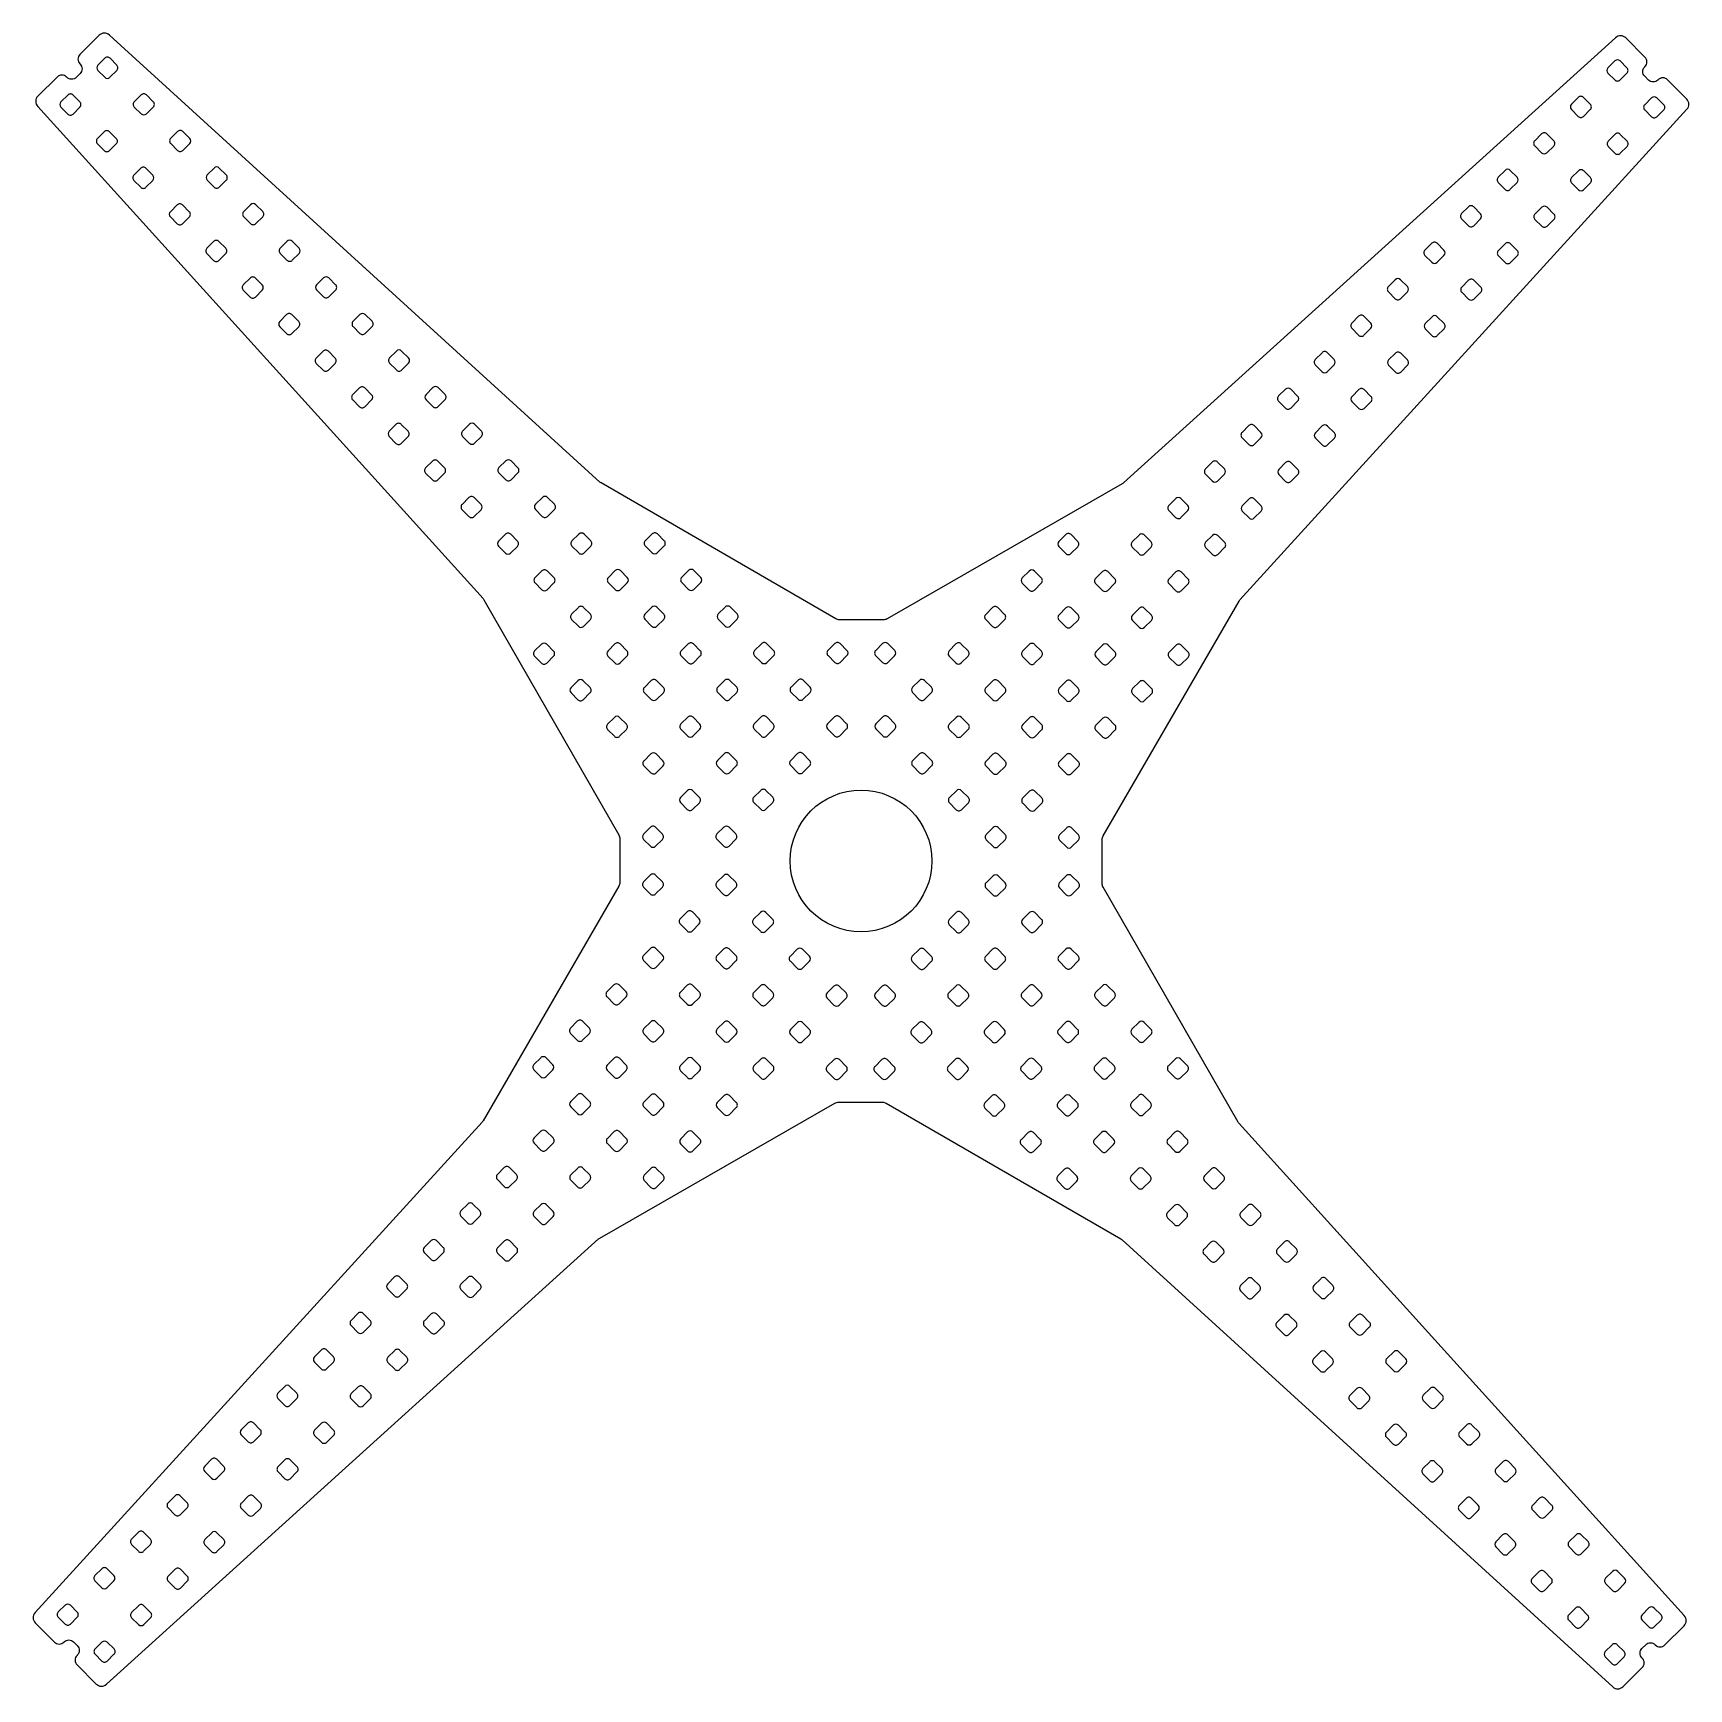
# Model space of a CAD drawing. Header units: inches. Extents: x 0.1 to 17.6, y 0.1 to 17.6.
import ezdxf

# ---------------------------------------------------------------- set-up
doc = ezdxf.new("R2010")
doc.units = ezdxf.units.IN

msp = doc.modelspace()

# ---------------------------------------------------------------- linework, layer by layer
for points in [[(4.82, 6.071, -0.053624), (4.81, 6.057), (0.079, 0.865, 0.400175), (0.081, 0.756), (0.284, 0.553, 0.414214), (0.384, 0.553), (0.386, 0.555, -0.414214), (0.487, 0.555), (0.526, 0.516, -0.414214), (0.525, 0.415), (0.523, 0.413, 0.414214), (0.523, 0.313), (0.726, 0.109, 0.400175), (0.834, 0.107), (6.043, 4.82, -0.053624), (6.057, 4.83), (8.545, 6.258, -0.131484), (8.585, 6.269), (9.048, 6.268, -0.131484), (9.087, 6.258), (11.571, 4.82, -0.053624), (11.585, 4.81), (16.777, 0.079, 0.400175), (16.886, 0.081), (17.089, 0.284, 0.414214), (17.089, 0.384), (17.087, 0.386, -0.414214), (17.087, 0.487), (17.126, 0.526, -0.414214), (17.226, 0.525), (17.228, 0.523, 0.414214), (17.329, 0.523), (17.532, 0.726, 0.400175), (17.535, 0.834), (12.822, 6.043, -0.053624), (12.812, 6.057), (11.383, 8.545, -0.131484), (11.373, 8.585), (11.373, 9.048, -0.131484), (11.384, 9.087), (12.822, 11.571, -0.053624), (12.832, 11.585), (17.563, 16.777, 0.400175), (17.56, 16.886), (17.358, 17.089, 0.414214), (17.257, 17.089), (17.255, 17.087, -0.414214), (17.155, 17.087), (17.116, 17.126, -0.414214), (17.116, 17.226), (17.118, 17.228, 0.414214), (17.118, 17.329), (16.916, 17.532, 0.400175), (16.807, 17.535), (11.599, 12.822, -0.053624), (11.585, 12.812), (9.096, 11.383, -0.131484), (9.057, 11.373), (8.594, 11.373, -0.131484), (8.554, 11.384), (6.071, 12.822, -0.053624), (6.057, 12.832), (0.865, 17.563, 0.400175), (0.756, 17.56), (0.553, 17.358, 0.414214), (0.553, 17.257), (0.555, 17.255, -0.414214), (0.555, 17.155), (0.516, 17.116, -0.414214), (0.415, 17.116), (0.413, 17.118, 0.414214), (0.313, 17.118), (0.109, 16.916, 0.400175), (0.107, 16.807), (4.82, 11.599, -0.053624), (4.83, 11.585), (6.258, 9.096, -0.131484), (6.269, 9.057), (6.268, 8.594, -0.131484), (6.258, 8.554)], [(0.944, 17.188, 0.414214), (0.944, 17.244), (0.872, 17.317, 0.414214), (0.816, 17.317), (0.743, 17.244, 0.414214), (0.743, 17.189), (0.816, 17.116, 0.414214), (0.871, 17.116)], [(16.799, 17.088, 0.414214), (16.855, 17.088), (16.927, 17.16, 0.414214), (16.928, 17.216), (16.855, 17.289, 0.414214), (16.8, 17.289), (16.727, 17.216, 0.414214), (16.727, 17.161)], [(0.553, 16.799, 0.414214), (0.553, 16.855), (0.481, 16.927, 0.414214), (0.425, 16.928), (0.353, 16.855, 0.414214), (0.353, 16.8), (0.425, 16.727, 0.414214), (0.481, 16.727)], [(1.33, 16.801, 0.414214), (1.33, 16.857), (1.258, 16.929, 0.414214), (1.202, 16.929), (1.129, 16.857, 0.414214), (1.129, 16.801), (1.202, 16.729, 0.414214), (1.257, 16.729)], [(16.412, 16.702, 0.414214), (16.468, 16.702), (16.54, 16.774, 0.414214), (16.54, 16.83), (16.468, 16.903, 0.414214), (16.412, 16.903), (16.34, 16.83, 0.414214), (16.34, 16.775)], [(17.188, 16.698, 0.414214), (17.244, 16.698), (17.317, 16.77, 0.414214), (17.317, 16.826), (17.244, 16.898, 0.414214), (17.189, 16.898), (17.116, 16.826, 0.414214), (17.116, 16.77)], [(0.939, 16.412, 0.414214), (0.939, 16.468), (0.867, 16.54, 0.414214), (0.811, 16.54), (0.739, 16.468, 0.414214), (0.739, 16.412), (0.811, 16.34, 0.414214), (0.867, 16.34)], [(1.716, 16.414, 0.414214), (1.716, 16.469), (1.644, 16.542, 0.414214), (1.588, 16.542), (1.515, 16.47, 0.414214), (1.515, 16.414), (1.587, 16.342, 0.414214), (1.643, 16.341)], [(16.025, 16.316, 0.414214), (16.08, 16.316), (16.153, 16.388, 0.414214), (16.153, 16.444), (16.081, 16.517, 0.414214), (16.025, 16.517), (15.952, 16.445, 0.414214), (15.952, 16.389)], [(16.801, 16.312, 0.414214), (16.857, 16.312), (16.929, 16.384, 0.414214), (16.929, 16.44), (16.857, 16.512, 0.414214), (16.801, 16.512), (16.729, 16.44, 0.414214), (16.729, 16.384)], [(1.325, 16.025, 0.414214), (1.325, 16.08), (1.253, 16.153, 0.414214), (1.197, 16.153), (1.125, 16.081, 0.414214), (1.125, 16.025), (1.197, 15.952, 0.414214), (1.253, 15.952)], [(2.102, 16.026, 0.414214), (2.102, 16.082), (2.029, 16.155, 0.414214), (1.974, 16.155), (1.901, 16.082, 0.414214), (1.901, 16.027), (1.973, 15.954, 0.414214), (2.029, 15.954)], [(15.637, 15.93, 0.414214), (15.693, 15.93), (15.765, 16.003, 0.414214), (15.766, 16.058), (15.693, 16.131, 0.414214), (15.638, 16.131), (15.565, 16.059, 0.414214), (15.565, 16.003)], [(16.414, 15.926, 0.414214), (16.469, 15.926), (16.542, 15.998, 0.414214), (16.542, 16.054), (16.47, 16.126, 0.414214), (16.414, 16.126), (16.342, 16.054, 0.414214), (16.341, 15.998)], [(1.711, 15.637, 0.414214), (1.711, 15.693), (1.639, 15.765, 0.414214), (1.583, 15.766), (1.511, 15.693, 0.414214), (1.511, 15.638), (1.583, 15.565, 0.414214), (1.639, 15.565)], [(2.488, 15.639, 0.414214), (2.488, 15.695), (2.415, 15.767, 0.414214), (2.36, 15.767), (2.287, 15.695, 0.414214), (2.287, 15.639), (2.359, 15.567, 0.414214), (2.415, 15.567)], [(15.25, 15.544, 0.414214), (15.306, 15.544), (15.378, 15.617, 0.414214), (15.378, 15.672), (15.306, 15.745, 0.414214), (15.25, 15.745), (15.178, 15.673, 0.414214), (15.178, 15.617)], [(16.026, 15.54, 0.414214), (16.082, 15.54), (16.155, 15.612, 0.414214), (16.155, 15.668), (16.082, 15.74, 0.414214), (16.027, 15.74), (15.954, 15.668, 0.414214), (15.954, 15.612)], [(2.097, 15.25, 0.414214), (2.097, 15.306), (2.025, 15.378, 0.414214), (1.969, 15.378), (1.897, 15.306, 0.414214), (1.897, 15.25), (1.969, 15.178, 0.414214), (2.025, 15.178)], [(2.874, 15.252, 0.414214), (2.874, 15.307), (2.801, 15.38, 0.414214), (2.746, 15.38), (2.673, 15.308, 0.414214), (2.673, 15.252), (2.745, 15.18, 0.414214), (2.801, 15.179)], [(14.863, 15.158, 0.414214), (14.918, 15.158), (14.991, 15.231, 0.414214), (14.991, 15.286), (14.919, 15.359, 0.414214), (14.863, 15.359), (14.79, 15.287, 0.414214), (14.79, 15.231)], [(15.639, 15.154, 0.414214), (15.695, 15.154), (15.767, 15.226, 0.414214), (15.767, 15.282), (15.695, 15.354, 0.414214), (15.639, 15.354), (15.567, 15.282, 0.414214), (15.567, 15.226)], [(2.483, 14.863, 0.414214), (2.483, 14.918), (2.411, 14.991, 0.414214), (2.355, 14.991), (2.283, 14.919, 0.414214), (2.283, 14.863), (2.355, 14.79, 0.414214), (2.411, 14.79)], [(3.26, 14.864, 0.414214), (3.26, 14.92), (3.187, 14.993, 0.414214), (3.132, 14.993), (3.059, 14.92, 0.414214), (3.059, 14.865), (3.131, 14.792, 0.414214), (3.187, 14.792)], [(14.475, 14.772, 0.414214), (14.531, 14.772), (14.604, 14.845, 0.414214), (14.604, 14.9), (14.531, 14.973, 0.414214), (14.476, 14.973), (14.403, 14.901, 0.414214), (14.403, 14.845)], [(15.252, 14.768, 0.414214), (15.307, 14.768), (15.38, 14.84, 0.414214), (15.38, 14.896), (15.308, 14.968, 0.414214), (15.252, 14.968), (15.18, 14.896, 0.414214), (15.179, 14.84)], [(2.869, 14.475, 0.414214), (2.869, 14.531), (2.797, 14.604, 0.414214), (2.741, 14.604), (2.669, 14.531, 0.414214), (2.669, 14.476), (2.741, 14.403, 0.414214), (2.797, 14.403)], [(3.646, 14.477, 0.414214), (3.646, 14.533), (3.573, 14.605, 0.414214), (3.518, 14.605), (3.445, 14.533, 0.414214), (3.445, 14.477), (3.517, 14.405, 0.414214), (3.573, 14.405)], [(14.088, 14.386, 0.414214), (14.144, 14.386), (14.216, 14.459, 0.414214), (14.216, 14.514), (14.144, 14.587, 0.414214), (14.088, 14.587), (14.016, 14.515, 0.414214), (14.016, 14.459)], [(14.864, 14.382, 0.414214), (14.92, 14.382), (14.993, 14.454, 0.414214), (14.993, 14.51), (14.92, 14.582, 0.414214), (14.865, 14.582), (14.792, 14.51, 0.414214), (14.792, 14.455)], [(3.255, 14.088, 0.414214), (3.255, 14.144), (3.183, 14.216, 0.414214), (3.127, 14.216), (3.055, 14.144, 0.414214), (3.055, 14.088), (3.127, 14.016, 0.414214), (3.183, 14.016)], [(4.032, 14.09, 0.414214), (4.032, 14.145), (3.959, 14.218, 0.414214), (3.904, 14.218), (3.831, 14.146, 0.414214), (3.831, 14.09), (3.903, 14.018, 0.414214), (3.959, 14.017)], [(13.701, 14, 0.414214), (13.756, 14), (13.829, 14.073, 0.414214), (13.829, 14.128), (13.757, 14.201, 0.414214), (13.701, 14.201), (13.629, 14.129, 0.414214), (13.628, 14.073)], [(14.477, 13.996, 0.414214), (14.533, 13.996), (14.605, 14.068, 0.414214), (14.605, 14.124), (14.533, 14.196, 0.414214), (14.477, 14.196), (14.405, 14.124, 0.414214), (14.405, 14.069)], [(3.641, 13.701, 0.414214), (3.641, 13.756), (3.569, 13.829, 0.414214), (3.513, 13.829), (3.441, 13.757, 0.414214), (3.441, 13.701), (3.513, 13.629, 0.414214), (3.569, 13.628)], [(4.417, 13.702, 0.414214), (4.418, 13.758), (4.345, 13.831, 0.414214), (4.29, 13.831), (4.217, 13.758, 0.414214), (4.217, 13.703), (4.289, 13.63, 0.414214), (4.345, 13.63)], [(13.313, 13.615, 0.414214), (13.369, 13.614), (13.442, 13.687, 0.414214), (13.442, 13.742), (13.369, 13.815, 0.414214), (13.314, 13.815), (13.241, 13.743, 0.414214), (13.241, 13.687)], [(14.09, 13.61, 0.414214), (14.145, 13.61), (14.218, 13.682, 0.414214), (14.218, 13.738), (14.146, 13.81, 0.414214), (14.09, 13.81), (14.018, 13.738, 0.414214), (14.017, 13.683)], [(4.027, 13.313, 0.414214), (4.027, 13.369), (3.955, 13.442, 0.414214), (3.899, 13.442), (3.827, 13.369, 0.414214), (3.827, 13.314), (3.899, 13.241, 0.414214), (3.955, 13.241)], [(4.803, 13.315, 0.414214), (4.804, 13.371), (4.731, 13.443, 0.414214), (4.676, 13.443), (4.603, 13.371, 0.414214), (4.603, 13.315), (4.675, 13.243, 0.414214), (4.731, 13.243)], [(12.926, 13.229, 0.414214), (12.982, 13.228), (13.054, 13.301, 0.414214), (13.054, 13.356), (12.982, 13.429, 0.414214), (12.926, 13.429), (12.854, 13.357, 0.414214), (12.854, 13.301)], [(13.702, 13.224, 0.414214), (13.758, 13.224), (13.831, 13.296, 0.414214), (13.831, 13.352), (13.758, 13.424, 0.414214), (13.703, 13.425), (13.63, 13.352, 0.414214), (13.63, 13.297)], [(4.413, 12.926, 0.414214), (4.413, 12.982), (4.341, 13.054, 0.414214), (4.285, 13.054), (4.213, 12.982, 0.414214), (4.213, 12.926), (4.285, 12.854, 0.414214), (4.341, 12.854)], [(5.189, 12.928, 0.414214), (5.19, 12.983), (5.117, 13.056, 0.414214), (5.062, 13.056), (4.989, 12.984, 0.414214), (4.989, 12.928), (5.061, 12.856, 0.414214), (5.117, 12.856)], [(12.539, 12.843, 0.414214), (12.594, 12.842), (12.667, 12.915, 0.414214), (12.667, 12.97), (12.595, 13.043, 0.414214), (12.539, 13.043), (12.467, 12.971, 0.414214), (12.466, 12.915)], [(13.315, 12.838, 0.414214), (13.371, 12.838), (13.443, 12.91, 0.414214), (13.443, 12.966), (13.371, 13.038, 0.414214), (13.315, 13.039), (13.243, 12.966, 0.414214), (13.243, 12.911)], [(4.799, 12.539, 0.414214), (4.799, 12.594), (4.727, 12.667, 0.414214), (4.671, 12.667), (4.599, 12.595, 0.414214), (4.599, 12.539), (4.671, 12.467, 0.414214), (4.727, 12.466)], [(5.575, 12.54, 0.414214), (5.576, 12.596), (5.503, 12.669, 0.414214), (5.448, 12.669), (5.375, 12.596, 0.414214), (5.375, 12.541), (5.447, 12.468, 0.414214), (5.503, 12.468)], [(12.151, 12.457, 0.414214), (12.207, 12.456), (12.28, 12.529, 0.414214), (12.28, 12.584), (12.207, 12.657, 0.414214), (12.152, 12.657), (12.079, 12.585, 0.414214), (12.079, 12.529)], [(12.928, 12.452, 0.414214), (12.983, 12.452), (13.056, 12.524, 0.414214), (13.056, 12.58), (12.984, 12.652, 0.414214), (12.928, 12.653), (12.856, 12.58, 0.414214), (12.856, 12.525)], [(5.185, 12.151, 0.414214), (5.185, 12.207), (5.113, 12.28, 0.414214), (5.057, 12.28), (4.985, 12.207, 0.414214), (4.985, 12.152), (5.057, 12.079, 0.414214), (5.112, 12.079)], [(5.961, 12.153, 0.414214), (5.961, 12.209), (5.889, 12.281, 0.414214), (5.834, 12.281), (5.761, 12.209, 0.414214), (5.761, 12.153), (5.833, 12.081, 0.414214), (5.889, 12.081)], [(6.738, 12.155, 0.414214), (6.738, 12.211), (6.666, 12.283, 0.414214), (6.61, 12.283), (6.537, 12.211, 0.414214), (6.537, 12.155), (6.61, 12.083, 0.414214), (6.665, 12.083)], [(10.988, 12.075, 0.414214), (11.043, 12.075), (11.116, 12.147, 0.414214), (11.116, 12.203), (11.044, 12.275, 0.414214), (10.988, 12.275), (10.916, 12.203, 0.414214), (10.915, 12.148)], [(11.764, 12.071, 0.414214), (11.82, 12.071), (11.892, 12.143, 0.414214), (11.892, 12.198), (11.82, 12.271, 0.414214), (11.764, 12.271), (11.692, 12.199, 0.414214), (11.692, 12.143)], [(12.54, 12.066, 0.414214), (12.596, 12.066), (12.669, 12.138, 0.414214), (12.669, 12.194), (12.596, 12.266, 0.414214), (12.541, 12.267), (12.468, 12.194, 0.414214), (12.468, 12.139)], [(5.571, 11.764, 0.414214), (5.571, 11.82), (5.499, 11.892, 0.414214), (5.443, 11.892), (5.371, 11.82, 0.414214), (5.371, 11.764), (5.443, 11.692, 0.414214), (5.498, 11.692)], [(6.347, 11.766, 0.414214), (6.347, 11.821), (6.275, 11.894, 0.414214), (6.22, 11.894), (6.147, 11.822, 0.414214), (6.147, 11.766), (6.219, 11.694, 0.414214), (6.275, 11.694)], [(7.124, 11.768, 0.414214), (7.124, 11.823), (7.052, 11.896, 0.414214), (6.996, 11.896), (6.923, 11.824, 0.414214), (6.923, 11.768), (6.996, 11.695, 0.414214), (7.051, 11.695)], [(10.6, 11.689, 0.414214), (10.656, 11.689), (10.729, 11.761, 0.414214), (10.729, 11.817), (10.656, 11.889, 0.414214), (10.601, 11.89), (10.528, 11.817, 0.414214), (10.528, 11.762)], [(11.377, 11.685, 0.414214), (11.432, 11.685), (11.505, 11.757, 0.414214), (11.505, 11.812), (11.433, 11.885, 0.414214), (11.377, 11.885), (11.305, 11.813, 0.414214), (11.304, 11.757)], [(12.153, 11.68, 0.414214), (12.209, 11.68), (12.281, 11.752, 0.414214), (12.281, 11.808), (12.209, 11.881, 0.414214), (12.153, 11.881), (12.081, 11.808, 0.414214), (12.081, 11.753)], [(5.957, 11.377, 0.414214), (5.957, 11.432), (5.885, 11.505, 0.414214), (5.829, 11.505), (5.757, 11.433, 0.414214), (5.757, 11.377), (5.829, 11.305, 0.414214), (5.884, 11.304)], [(6.733, 11.378, 0.414214), (6.733, 11.434), (6.661, 11.507, 0.414214), (6.606, 11.507), (6.533, 11.434, 0.414214), (6.533, 11.379), (6.605, 11.306, 0.414214), (6.661, 11.306)], [(7.51, 11.38, 0.414214), (7.51, 11.436), (7.438, 11.508, 0.414214), (7.382, 11.508), (7.309, 11.436, 0.414214), (7.309, 11.381), (7.382, 11.308, 0.414214), (7.437, 11.308)], [(10.213, 11.303, 0.414214), (10.269, 11.303), (10.341, 11.375, 0.414214), (10.341, 11.431), (10.269, 11.503, 0.414214), (10.213, 11.504), (10.141, 11.431, 0.414214), (10.141, 11.376)], [(10.989, 11.299, 0.414214), (11.045, 11.299), (11.118, 11.371, 0.414214), (11.118, 11.426), (11.045, 11.499, 0.414214), (10.99, 11.499), (10.917, 11.427, 0.414214), (10.917, 11.371)], [(11.766, 11.294, 0.414214), (11.821, 11.294), (11.894, 11.366, 0.414214), (11.894, 11.422), (11.822, 11.495, 0.414214), (11.766, 11.495), (11.694, 11.422, 0.414214), (11.694, 11.367)], [(5.567, 10.988, 0.414214), (5.567, 11.043), (5.494, 11.116, 0.414214), (5.439, 11.116), (5.366, 11.044, 0.414214), (5.366, 10.988), (5.438, 10.916, 0.414214), (5.494, 10.915)], [(6.343, 10.989, 0.414214), (6.343, 11.045), (6.271, 11.118, 0.414214), (6.215, 11.118), (6.143, 11.045, 0.414214), (6.142, 10.99), (6.215, 10.917, 0.414214), (6.27, 10.917)], [(7.119, 10.991, 0.414214), (7.119, 11.047), (7.047, 11.119, 0.414214), (6.991, 11.119), (6.919, 11.047, 0.414214), (6.919, 10.991), (6.991, 10.919, 0.414214), (7.047, 10.919)], [(7.896, 10.993, 0.414214), (7.896, 11.049), (7.824, 11.121, 0.414214), (7.768, 11.121), (7.695, 11.049, 0.414214), (7.695, 10.993), (7.768, 10.921, 0.414214), (7.823, 10.921)], [(8.672, 10.995, 0.414214), (8.672, 11.05), (8.6, 11.123, 0.414214), (8.544, 11.123), (8.472, 11.051, 0.414214), (8.472, 10.995), (8.544, 10.922, 0.414214), (8.6, 10.922)], [(9.049, 10.922, 0.414214), (9.105, 10.921), (9.177, 10.994, 0.414214), (9.178, 11.049), (9.105, 11.122, 0.414214), (9.05, 11.122), (8.977, 11.05, 0.414214), (8.977, 10.994)], [(9.826, 10.917, 0.414214), (9.881, 10.917), (9.954, 10.989, 0.414214), (9.954, 11.045), (9.882, 11.117, 0.414214), (9.826, 11.118), (9.754, 11.045, 0.414214), (9.753, 10.99)], [(10.602, 10.913, 0.414214), (10.658, 10.913), (10.73, 10.985, 0.414214), (10.73, 11.041), (10.658, 11.113, 0.414214), (10.602, 11.113), (10.53, 11.041, 0.414214), (10.53, 10.985)], [(11.378, 10.908, 0.414214), (11.434, 10.908), (11.507, 10.98, 0.414214), (11.507, 11.036), (11.434, 11.109, 0.414214), (11.379, 11.109), (11.306, 11.036, 0.414214), (11.306, 10.981)], [(12.155, 10.904, 0.414214), (12.211, 10.904), (12.283, 10.976, 0.414214), (12.283, 11.032), (12.211, 11.104, 0.414214), (12.155, 11.104), (12.083, 11.032, 0.414214), (12.083, 10.976)], [(5.952, 10.6, 0.414214), (5.953, 10.656), (5.88, 10.729, 0.414214), (5.825, 10.729), (5.752, 10.656, 0.414214), (5.752, 10.601), (5.824, 10.528, 0.414214), (5.88, 10.528)], [(6.729, 10.602, 0.414214), (6.729, 10.658), (6.657, 10.73, 0.414214), (6.601, 10.73), (6.529, 10.658, 0.414214), (6.528, 10.602), (6.601, 10.53, 0.414214), (6.656, 10.53)], [(7.505, 10.604, 0.414214), (7.505, 10.659), (7.433, 10.732, 0.414214), (7.377, 10.732), (7.305, 10.66, 0.414214), (7.305, 10.604), (7.377, 10.532, 0.414214), (7.433, 10.532)], [(8.282, 10.606, 0.414214), (8.282, 10.661), (8.21, 10.734, 0.414214), (8.154, 10.734), (8.081, 10.662, 0.414214), (8.081, 10.606), (8.154, 10.533, 0.414214), (8.209, 10.533)], [(9.438, 10.531, 0.414214), (9.494, 10.531), (9.567, 10.603, 0.414214), (9.567, 10.659), (9.494, 10.731, 0.414214), (9.439, 10.732), (9.366, 10.659, 0.414214), (9.366, 10.604)], [(10.215, 10.527, 0.414214), (10.27, 10.527), (10.343, 10.599, 0.414214), (10.343, 10.655), (10.271, 10.727, 0.414214), (10.215, 10.727), (10.143, 10.655, 0.414214), (10.142, 10.599)], [(10.991, 10.522, 0.414214), (11.047, 10.522), (11.119, 10.594, 0.414214), (11.119, 10.65), (11.047, 10.723, 0.414214), (10.991, 10.723), (10.919, 10.65, 0.414214), (10.919, 10.595)], [(11.768, 10.518, 0.414214), (11.823, 10.518), (11.896, 10.59, 0.414214), (11.896, 10.646), (11.824, 10.718, 0.414214), (11.768, 10.718), (11.695, 10.646, 0.414214), (11.695, 10.59)], [(6.338, 10.213, 0.414214), (6.339, 10.269), (6.266, 10.341, 0.414214), (6.211, 10.341), (6.138, 10.269, 0.414214), (6.138, 10.213), (6.21, 10.141, 0.414214), (6.266, 10.141)], [(7.115, 10.215, 0.414214), (7.115, 10.27), (7.043, 10.343, 0.414214), (6.987, 10.343), (6.915, 10.271, 0.414214), (6.914, 10.215), (6.987, 10.143, 0.414214), (7.042, 10.142)], [(7.891, 10.216, 0.414214), (7.891, 10.272), (7.819, 10.345, 0.414214), (7.763, 10.345), (7.691, 10.273, 0.414214), (7.691, 10.217), (7.763, 10.144, 0.414214), (7.819, 10.144)], [(8.668, 10.218, 0.414214), (8.668, 10.274), (8.596, 10.346, 0.414214), (8.54, 10.347), (8.467, 10.274, 0.414214), (8.467, 10.219), (8.539, 10.146, 0.414214), (8.595, 10.146)], [(9.051, 10.145, 0.414214), (9.107, 10.145), (9.179, 10.217, 0.414214), (9.179, 10.273), (9.107, 10.346, 0.414214), (9.051, 10.346), (8.979, 10.273, 0.414214), (8.979, 10.218)], [(9.827, 10.141, 0.414214), (9.883, 10.141), (9.956, 10.213, 0.414214), (9.956, 10.269), (9.883, 10.341, 0.414214), (9.828, 10.341), (9.755, 10.269, 0.414214), (9.755, 10.213)], [(10.604, 10.136, 0.414214), (10.659, 10.136), (10.732, 10.208, 0.414214), (10.732, 10.264), (10.66, 10.337, 0.414214), (10.604, 10.337), (10.532, 10.264, 0.414214), (10.532, 10.209)], [(11.38, 10.132, 0.414214), (11.436, 10.132), (11.508, 10.204, 0.414214), (11.508, 10.26), (11.436, 10.332, 0.414214), (11.381, 10.332), (11.308, 10.26, 0.414214), (11.308, 10.204)], [(6.724, 9.826, 0.414214), (6.725, 9.881), (6.652, 9.954, 0.414214), (6.597, 9.954), (6.524, 9.882, 0.414214), (6.524, 9.826), (6.596, 9.754, 0.414214), (6.652, 9.753)], [(7.501, 9.827, 0.414214), (7.501, 9.883), (7.429, 9.956, 0.414214), (7.373, 9.956), (7.301, 9.883, 0.414214), (7.3, 9.828), (7.373, 9.755, 0.414214), (7.428, 9.755)], [(8.277, 9.829, 0.414214), (8.277, 9.885), (8.205, 9.957, 0.414214), (8.149, 9.957), (8.077, 9.885, 0.414214), (8.077, 9.83), (8.149, 9.757, 0.414214), (8.205, 9.757)], [(9.44, 9.755, 0.414214), (9.496, 9.755), (9.568, 9.827, 0.414214), (9.568, 9.883), (9.496, 9.955, 0.414214), (9.44, 9.955), (9.368, 9.883, 0.414214), (9.368, 9.827)], [(10.216, 9.75, 0.414214), (10.272, 9.75), (10.345, 9.822, 0.414214), (10.345, 9.878), (10.273, 9.951, 0.414214), (10.217, 9.951), (10.144, 9.878, 0.414214), (10.144, 9.823)], [(10.993, 9.746, 0.414214), (11.049, 9.746), (11.121, 9.818, 0.414214), (11.121, 9.874), (11.049, 9.946, 0.414214), (10.993, 9.946), (10.921, 9.874, 0.414214), (10.921, 9.818)], [(7.11, 9.438, 0.414214), (7.111, 9.494), (7.038, 9.567, 0.414214), (6.983, 9.567), (6.91, 9.494, 0.414214), (6.91, 9.439), (6.982, 9.366, 0.414214), (7.038, 9.366)], [(7.887, 9.44, 0.414214), (7.887, 9.496), (7.815, 9.568, 0.414214), (7.759, 9.568), (7.686, 9.496, 0.414214), (7.686, 9.44), (7.759, 9.368, 0.414214), (7.814, 9.368)], [(9.829, 9.364, 0.414214), (9.885, 9.364), (9.957, 9.436, 0.414214), (9.957, 9.492), (9.885, 9.565, 0.414214), (9.83, 9.565), (9.757, 9.493, 0.414214), (9.757, 9.437)], [(10.606, 9.36, 0.414214), (10.661, 9.36), (10.734, 9.432, 0.414214), (10.734, 9.488), (10.662, 9.56, 0.414214), (10.606, 9.56), (10.533, 9.488, 0.414214), (10.533, 9.432)], [(6.72, 9.049, 0.414214), (6.72, 9.105), (6.648, 9.177, 0.414214), (6.592, 9.178), (6.52, 9.105, 0.414214), (6.52, 9.05), (6.592, 8.977, 0.414214), (6.647, 8.977)], [(7.496, 9.051, 0.414214), (7.496, 9.107), (7.424, 9.179, 0.414214), (7.369, 9.179), (7.296, 9.107, 0.414214), (7.296, 9.051), (7.368, 8.979, 0.414214), (7.424, 8.979)], [(10.218, 8.974, 0.414214), (10.274, 8.974), (10.346, 9.046, 0.414214), (10.347, 9.102), (10.274, 9.174, 0.414214), (10.219, 9.174), (10.146, 9.102, 0.414214), (10.146, 9.046)], [(10.995, 8.969, 0.414214), (11.05, 8.969), (11.123, 9.042, 0.414214), (11.123, 9.097), (11.051, 9.17, 0.414214), (10.995, 9.17), (10.922, 9.098, 0.414214), (10.922, 9.042)], [(6.647, 8.672, 0.414214), (6.591, 8.672), (6.519, 8.6, 0.414214), (6.519, 8.544), (6.591, 8.472, 0.414214), (6.647, 8.472), (6.719, 8.544, 0.414214), (6.719, 8.6)], [(7.423, 8.668, 0.414214), (7.368, 8.668), (7.295, 8.596, 0.414214), (7.295, 8.54), (7.367, 8.467, 0.414214), (7.423, 8.467), (7.496, 8.539, 0.414214), (7.496, 8.595)], [(10.145, 8.591, 0.414214), (10.145, 8.535), (10.217, 8.462, 0.414214), (10.273, 8.462), (10.346, 8.535, 0.414214), (10.346, 8.59), (10.273, 8.663, 0.414214), (10.218, 8.663)], [(10.922, 8.592, 0.414214), (10.921, 8.537), (10.994, 8.464, 0.414214), (11.049, 8.464), (11.122, 8.536, 0.414214), (11.122, 8.592), (11.05, 8.664, 0.414214), (10.994, 8.665)], [(7.036, 8.282, 0.414214), (6.98, 8.282), (6.908, 8.21, 0.414214), (6.908, 8.154), (6.98, 8.081, 0.414214), (7.036, 8.081), (7.108, 8.154, 0.414214), (7.108, 8.209)], [(7.812, 8.277, 0.414214), (7.757, 8.277), (7.684, 8.205, 0.414214), (7.684, 8.149), (7.756, 8.077, 0.414214), (7.812, 8.077), (7.885, 8.149, 0.414214), (7.885, 8.205)], [(9.755, 8.201, 0.414214), (9.755, 8.146), (9.827, 8.073, 0.414214), (9.883, 8.073), (9.955, 8.145, 0.414214), (9.955, 8.201), (9.883, 8.274, 0.414214), (9.827, 8.274)], [(10.531, 8.203, 0.414214), (10.531, 8.148), (10.603, 8.075, 0.414214), (10.659, 8.075), (10.731, 8.147, 0.414214), (10.732, 8.203), (10.659, 8.275, 0.414214), (10.604, 8.275)], [(6.649, 7.896, 0.414214), (6.593, 7.896), (6.521, 7.824, 0.414214), (6.52, 7.768), (6.593, 7.695, 0.414214), (6.648, 7.695), (6.721, 7.768, 0.414214), (6.721, 7.823)], [(7.425, 7.891, 0.414214), (7.369, 7.891), (7.297, 7.819, 0.414214), (7.297, 7.763), (7.369, 7.691, 0.414214), (7.425, 7.691), (7.497, 7.763, 0.414214), (7.497, 7.819)], [(8.201, 7.887, 0.414214), (8.146, 7.887), (8.073, 7.815, 0.414214), (8.073, 7.759), (8.145, 7.686, 0.414214), (8.201, 7.686), (8.274, 7.759, 0.414214), (8.274, 7.814)], [(9.364, 7.812, 0.414214), (9.364, 7.757), (9.436, 7.684, 0.414214), (9.492, 7.684), (9.565, 7.756, 0.414214), (9.565, 7.812), (9.493, 7.885, 0.414214), (9.437, 7.885)], [(10.141, 7.814, 0.414214), (10.141, 7.758), (10.213, 7.686, 0.414214), (10.269, 7.686), (10.341, 7.758, 0.414214), (10.341, 7.814), (10.269, 7.886, 0.414214), (10.213, 7.886)], [(10.917, 7.816, 0.414214), (10.917, 7.76), (10.989, 7.688, 0.414214), (11.045, 7.688), (11.117, 7.76, 0.414214), (11.118, 7.816), (11.045, 7.888, 0.414214), (10.99, 7.888)], [(6.261, 7.51, 0.414214), (6.206, 7.51), (6.133, 7.438, 0.414214), (6.133, 7.382), (6.205, 7.309, 0.414214), (6.261, 7.309), (6.334, 7.382, 0.414214), (6.334, 7.437)], [(7.038, 7.505, 0.414214), (6.982, 7.505), (6.91, 7.433, 0.414214), (6.909, 7.377), (6.982, 7.305, 0.414214), (7.037, 7.305), (7.11, 7.377, 0.414214), (7.11, 7.433)], [(7.814, 7.501, 0.414214), (7.758, 7.501), (7.686, 7.429, 0.414214), (7.686, 7.373), (7.758, 7.301, 0.414214), (7.814, 7.3), (7.886, 7.373, 0.414214), (7.886, 7.428)], [(8.591, 7.496, 0.414214), (8.535, 7.496), (8.462, 7.424, 0.414214), (8.462, 7.369), (8.535, 7.296, 0.414214), (8.59, 7.296), (8.663, 7.368, 0.414214), (8.663, 7.424)], [(8.974, 7.423, 0.414214), (8.974, 7.368), (9.046, 7.295, 0.414214), (9.102, 7.295), (9.174, 7.367, 0.414214), (9.174, 7.423), (9.102, 7.496, 0.414214), (9.046, 7.496)], [(9.75, 7.425, 0.414214), (9.75, 7.369), (9.822, 7.297, 0.414214), (9.878, 7.297), (9.951, 7.369, 0.414214), (9.951, 7.425), (9.878, 7.497, 0.414214), (9.823, 7.497)], [(10.527, 7.427, 0.414214), (10.527, 7.371), (10.599, 7.299, 0.414214), (10.655, 7.299), (10.727, 7.371, 0.414214), (10.727, 7.426), (10.655, 7.499, 0.414214), (10.599, 7.499)], [(11.303, 7.429, 0.414214), (11.303, 7.373), (11.375, 7.3, 0.414214), (11.431, 7.3), (11.503, 7.373, 0.414214), (11.504, 7.428), (11.431, 7.501, 0.414214), (11.376, 7.501)], [(5.874, 7.124, 0.414214), (5.818, 7.124), (5.746, 7.052, 0.414214), (5.746, 6.996), (5.818, 6.923, 0.414214), (5.874, 6.923), (5.946, 6.996, 0.414214), (5.946, 7.051)], [(6.65, 7.119, 0.414214), (6.595, 7.119), (6.522, 7.047, 0.414214), (6.522, 6.991), (6.594, 6.919, 0.414214), (6.65, 6.919), (6.723, 6.991, 0.414214), (6.723, 7.047)], [(7.427, 7.115, 0.414214), (7.371, 7.115), (7.299, 7.043, 0.414214), (7.299, 6.987), (7.371, 6.915, 0.414214), (7.426, 6.914), (7.499, 6.987, 0.414214), (7.499, 7.042)], [(8.203, 7.11, 0.414214), (8.148, 7.111), (8.075, 7.038, 0.414214), (8.075, 6.983), (8.147, 6.91, 0.414214), (8.203, 6.91), (8.275, 6.982, 0.414214), (8.275, 7.038)], [(9.36, 7.036, 0.414214), (9.36, 6.98), (9.432, 6.908, 0.414214), (9.488, 6.908), (9.56, 6.98, 0.414214), (9.56, 7.036), (9.488, 7.108, 0.414214), (9.432, 7.108)], [(10.136, 7.038, 0.414214), (10.136, 6.982), (10.208, 6.91, 0.414214), (10.264, 6.909), (10.337, 6.982, 0.414214), (10.337, 7.037), (10.264, 7.11, 0.414214), (10.209, 7.11)], [(10.913, 7.039, 0.414214), (10.913, 6.984), (10.985, 6.911, 0.414214), (11.041, 6.911), (11.113, 6.983, 0.414214), (11.113, 7.039), (11.041, 7.112, 0.414214), (10.985, 7.112)], [(11.689, 7.041, 0.414214), (11.689, 6.986), (11.761, 6.913, 0.414214), (11.817, 6.913), (11.889, 6.985, 0.414214), (11.89, 7.041), (11.817, 7.113, 0.414214), (11.762, 7.113)], [(5.487, 6.738, 0.414214), (5.431, 6.738), (5.359, 6.666, 0.414214), (5.358, 6.61), (5.431, 6.537, 0.414214), (5.486, 6.537), (5.559, 6.61, 0.414214), (5.559, 6.665)], [(6.263, 6.733, 0.414214), (6.207, 6.733), (6.135, 6.661, 0.414214), (6.135, 6.606), (6.207, 6.533, 0.414214), (6.263, 6.533), (6.335, 6.605, 0.414214), (6.335, 6.661)], [(7.039, 6.729, 0.414214), (6.984, 6.729), (6.911, 6.657, 0.414214), (6.911, 6.601), (6.983, 6.529, 0.414214), (7.039, 6.528), (7.112, 6.601, 0.414214), (7.112, 6.656)], [(7.816, 6.724, 0.414214), (7.76, 6.725), (7.688, 6.652, 0.414214), (7.688, 6.597), (7.76, 6.524, 0.414214), (7.816, 6.524), (7.888, 6.596, 0.414214), (7.888, 6.652)], [(8.592, 6.72, 0.414214), (8.537, 6.72), (8.464, 6.648, 0.414214), (8.464, 6.592), (8.536, 6.52, 0.414214), (8.592, 6.52), (8.664, 6.592, 0.414214), (8.665, 6.647)], [(8.969, 6.647, 0.414214), (8.969, 6.591), (9.042, 6.519, 0.414214), (9.097, 6.519), (9.17, 6.591, 0.414214), (9.17, 6.647), (9.098, 6.719, 0.414214), (9.042, 6.719)], [(9.746, 6.649, 0.414214), (9.746, 6.593), (9.818, 6.521, 0.414214), (9.874, 6.52), (9.946, 6.593, 0.414214), (9.946, 6.648), (9.874, 6.721, 0.414214), (9.818, 6.721)], [(10.522, 6.65, 0.414214), (10.522, 6.595), (10.594, 6.522, 0.414214), (10.65, 6.522), (10.723, 6.594, 0.414214), (10.723, 6.65), (10.65, 6.723, 0.414214), (10.595, 6.723)], [(11.299, 6.652, 0.414214), (11.299, 6.596), (11.371, 6.524, 0.414214), (11.426, 6.524), (11.499, 6.596, 0.414214), (11.499, 6.652), (11.427, 6.724, 0.414214), (11.371, 6.724)], [(12.075, 6.654, 0.414214), (12.075, 6.598), (12.147, 6.526, 0.414214), (12.203, 6.526), (12.275, 6.598, 0.414214), (12.275, 6.654), (12.203, 6.726, 0.414214), (12.148, 6.726)], [(5.876, 6.347, 0.414214), (5.82, 6.347), (5.748, 6.275, 0.414214), (5.748, 6.22), (5.82, 6.147, 0.414214), (5.875, 6.147), (5.948, 6.219, 0.414214), (5.948, 6.275)], [(6.652, 6.343, 0.414214), (6.596, 6.343), (6.524, 6.271, 0.414214), (6.524, 6.215), (6.596, 6.143, 0.414214), (6.652, 6.142), (6.724, 6.215, 0.414214), (6.724, 6.27)], [(7.429, 6.338, 0.414214), (7.373, 6.339), (7.3, 6.266, 0.414214), (7.3, 6.211), (7.373, 6.138, 0.414214), (7.428, 6.138), (7.501, 6.21, 0.414214), (7.501, 6.266)], [(10.132, 6.261, 0.414214), (10.132, 6.206), (10.204, 6.133, 0.414214), (10.26, 6.133), (10.332, 6.205, 0.414214), (10.332, 6.261), (10.26, 6.334, 0.414214), (10.204, 6.334)], [(10.908, 6.263, 0.414214), (10.908, 6.207), (10.98, 6.135, 0.414214), (11.036, 6.135), (11.109, 6.207, 0.414214), (11.109, 6.263), (11.036, 6.335, 0.414214), (10.981, 6.335)], [(11.685, 6.265, 0.414214), (11.685, 6.209), (11.757, 6.137, 0.414214), (11.812, 6.137), (11.885, 6.209, 0.414214), (11.885, 6.264), (11.813, 6.337, 0.414214), (11.757, 6.337)], [(5.488, 5.961, 0.414214), (5.433, 5.961), (5.36, 5.889, 0.414214), (5.36, 5.834), (5.432, 5.761, 0.414214), (5.488, 5.761), (5.561, 5.833, 0.414214), (5.561, 5.889)], [(6.265, 5.957, 0.414214), (6.209, 5.957), (6.137, 5.885, 0.414214), (6.137, 5.829), (6.209, 5.757, 0.414214), (6.264, 5.757), (6.337, 5.829, 0.414214), (6.337, 5.884)], [(7.041, 5.952, 0.414214), (6.986, 5.953), (6.913, 5.88, 0.414214), (6.913, 5.825), (6.985, 5.752, 0.414214), (7.041, 5.752), (7.113, 5.824, 0.414214), (7.113, 5.88)], [(11.294, 5.876, 0.414214), (11.294, 5.82), (11.366, 5.748, 0.414214), (11.422, 5.748), (11.495, 5.82, 0.414214), (11.495, 5.875), (11.422, 5.948, 0.414214), (11.367, 5.948)], [(12.071, 5.878, 0.414214), (12.071, 5.822), (12.143, 5.749, 0.414214), (12.198, 5.749), (12.271, 5.821, 0.414214), (12.271, 5.877), (12.199, 5.95, 0.414214), (12.143, 5.95)], [(10.518, 5.874, 0.414214), (10.518, 5.818), (10.59, 5.746, 0.414214), (10.646, 5.746), (10.718, 5.818, 0.414214), (10.718, 5.874), (10.646, 5.946, 0.414214), (10.59, 5.946)], [(5.101, 5.575, 0.414214), (5.045, 5.576), (4.973, 5.503, 0.414214), (4.973, 5.448), (5.045, 5.375, 0.414214), (5.101, 5.375), (5.173, 5.447, 0.414214), (5.173, 5.503)], [(5.878, 5.571, 0.414214), (5.822, 5.571), (5.749, 5.499, 0.414214), (5.749, 5.443), (5.821, 5.371, 0.414214), (5.877, 5.371), (5.95, 5.443, 0.414214), (5.95, 5.498)], [(6.654, 5.567, 0.414214), (6.598, 5.567), (6.526, 5.494, 0.414214), (6.526, 5.439), (6.598, 5.366, 0.414214), (6.654, 5.366), (6.726, 5.438, 0.414214), (6.726, 5.494)], [(10.904, 5.487, 0.414214), (10.904, 5.431), (10.976, 5.359, 0.414214), (11.032, 5.358), (11.104, 5.431, 0.414214), (11.104, 5.486), (11.032, 5.559, 0.414214), (10.976, 5.559)], [(11.68, 5.488, 0.414214), (11.68, 5.433), (11.752, 5.36, 0.414214), (11.808, 5.36), (11.881, 5.432, 0.414214), (11.881, 5.488), (11.808, 5.561, 0.414214), (11.753, 5.561)], [(12.457, 5.49, 0.414214), (12.456, 5.435), (12.529, 5.362, 0.414214), (12.584, 5.362), (12.657, 5.434, 0.414214), (12.657, 5.49), (12.585, 5.562, 0.414214), (12.529, 5.562)], [(4.714, 5.189, 0.414214), (4.658, 5.19), (4.586, 5.117, 0.414214), (4.586, 5.062), (4.658, 4.989, 0.414214), (4.713, 4.989), (4.786, 5.061, 0.414214), (4.786, 5.117)], [(5.49, 5.185, 0.414214), (5.435, 5.185), (5.362, 5.113, 0.414214), (5.362, 5.057), (5.434, 4.985, 0.414214), (5.49, 4.985), (5.562, 5.057, 0.414214), (5.562, 5.112)], [(12.066, 5.101, 0.414214), (12.066, 5.045), (12.138, 4.973, 0.414214), (12.194, 4.973), (12.266, 5.045, 0.414214), (12.267, 5.101), (12.194, 5.173, 0.414214), (12.139, 5.173)], [(12.843, 5.103, 0.414214), (12.842, 5.047), (12.915, 4.975, 0.414214), (12.97, 4.975), (13.043, 5.047, 0.414214), (13.043, 5.103), (12.971, 5.175, 0.414214), (12.915, 5.175)], [(4.326, 4.803, 0.414214), (4.271, 4.804), (4.198, 4.731, 0.414214), (4.198, 4.676), (4.27, 4.603, 0.414214), (4.326, 4.603), (4.399, 4.675, 0.414214), (4.399, 4.731)], [(5.103, 4.799, 0.414214), (5.047, 4.799), (4.975, 4.727, 0.414214), (4.975, 4.671), (5.047, 4.599, 0.414214), (5.103, 4.599), (5.175, 4.671, 0.414214), (5.175, 4.727)], [(12.452, 4.714, 0.414214), (12.452, 4.658), (12.524, 4.586, 0.414214), (12.58, 4.586), (12.652, 4.658, 0.414214), (12.653, 4.713), (12.58, 4.786, 0.414214), (12.525, 4.786)], [(13.229, 4.716, 0.414214), (13.228, 4.66), (13.301, 4.587, 0.414214), (13.356, 4.587), (13.429, 4.66, 0.414214), (13.429, 4.715), (13.357, 4.788, 0.414214), (13.301, 4.788)], [(3.939, 4.417, 0.414214), (3.883, 4.418), (3.811, 4.345, 0.414214), (3.811, 4.29), (3.883, 4.217, 0.414214), (3.939, 4.217), (4.011, 4.289, 0.414214), (4.011, 4.345)], [(4.716, 4.413, 0.414214), (4.66, 4.413), (4.587, 4.341, 0.414214), (4.587, 4.285), (4.66, 4.213, 0.414214), (4.715, 4.213), (4.788, 4.285, 0.414214), (4.788, 4.341)], [(12.838, 4.326, 0.414214), (12.838, 4.271), (12.91, 4.198, 0.414214), (12.966, 4.198), (13.038, 4.27, 0.414214), (13.039, 4.326), (12.966, 4.399, 0.414214), (12.911, 4.399)], [(13.615, 4.328, 0.414214), (13.614, 4.273), (13.687, 4.2, 0.414214), (13.742, 4.2), (13.815, 4.272, 0.414214), (13.815, 4.328), (13.743, 4.4, 0.414214), (13.687, 4.4)], [(3.552, 4.032, 0.414214), (3.496, 4.032), (3.424, 3.959, 0.414214), (3.424, 3.904), (3.496, 3.831, 0.414214), (3.551, 3.831), (3.624, 3.903, 0.414214), (3.624, 3.959)], [(4.328, 4.027, 0.414214), (4.273, 4.027), (4.2, 3.955, 0.414214), (4.2, 3.899), (4.272, 3.827, 0.414214), (4.328, 3.827), (4.4, 3.899, 0.414214), (4.4, 3.955)], [(13.224, 3.939, 0.414214), (13.224, 3.883), (13.296, 3.811, 0.414214), (13.352, 3.811), (13.424, 3.883, 0.414214), (13.425, 3.939), (13.352, 4.011, 0.414214), (13.297, 4.011)], [(14, 3.941, 0.414214), (14, 3.885), (14.073, 3.813, 0.414214), (14.128, 3.813), (14.201, 3.885, 0.414214), (14.201, 3.941), (14.129, 4.013, 0.414214), (14.073, 4.013)], [(3.165, 3.646, 0.414214), (3.109, 3.646), (3.036, 3.573, 0.414214), (3.036, 3.518), (3.108, 3.445, 0.414214), (3.164, 3.445), (3.237, 3.517, 0.414214), (3.237, 3.573)], [(3.941, 3.641, 0.414214), (3.885, 3.641), (3.813, 3.569, 0.414214), (3.813, 3.513), (3.885, 3.441, 0.414214), (3.941, 3.441), (4.013, 3.513, 0.414214), (4.013, 3.569)], [(13.61, 3.552, 0.414214), (13.61, 3.496), (13.682, 3.424, 0.414214), (13.738, 3.424), (13.81, 3.496, 0.414214), (13.81, 3.551), (13.738, 3.624, 0.414214), (13.683, 3.624)], [(14.386, 3.554, 0.414214), (14.386, 3.498), (14.459, 3.425, 0.414214), (14.514, 3.425), (14.587, 3.498, 0.414214), (14.587, 3.553), (14.515, 3.626, 0.414214), (14.459, 3.626)], [(2.777, 3.26, 0.414214), (2.722, 3.26), (2.649, 3.187, 0.414214), (2.649, 3.132), (2.721, 3.059, 0.414214), (2.777, 3.059), (2.849, 3.131, 0.414214), (2.849, 3.187)], [(3.554, 3.255, 0.414214), (3.498, 3.255), (3.425, 3.183, 0.414214), (3.425, 3.127), (3.498, 3.055, 0.414214), (3.553, 3.055), (3.626, 3.127, 0.414214), (3.626, 3.183)], [(13.996, 3.165, 0.414214), (13.996, 3.109), (14.068, 3.036, 0.414214), (14.124, 3.036), (14.196, 3.108, 0.414214), (14.196, 3.164), (14.124, 3.237, 0.414214), (14.069, 3.237)], [(14.772, 3.166, 0.414214), (14.772, 3.111), (14.845, 3.038, 0.414214), (14.9, 3.038), (14.973, 3.11, 0.414214), (14.973, 3.166), (14.901, 3.238, 0.414214), (14.845, 3.239)], [(2.39, 2.874, 0.414214), (2.334, 2.874), (2.262, 2.801, 0.414214), (2.262, 2.746), (2.334, 2.673, 0.414214), (2.39, 2.673), (2.462, 2.745, 0.414214), (2.462, 2.801)], [(3.166, 2.869, 0.414214), (3.111, 2.869), (3.038, 2.797, 0.414214), (3.038, 2.741), (3.11, 2.669, 0.414214), (3.166, 2.669), (3.238, 2.741, 0.414214), (3.239, 2.797)], [(14.382, 2.777, 0.414214), (14.382, 2.722), (14.454, 2.649, 0.414214), (14.51, 2.649), (14.582, 2.721, 0.414214), (14.582, 2.777), (14.51, 2.849, 0.414214), (14.455, 2.849)], [(15.158, 2.779, 0.414214), (15.158, 2.723), (15.231, 2.651, 0.414214), (15.286, 2.651), (15.359, 2.723, 0.414214), (15.359, 2.779), (15.287, 2.851, 0.414214), (15.231, 2.851)], [(2.003, 2.488, 0.414214), (1.947, 2.488), (1.874, 2.415, 0.414214), (1.874, 2.36), (1.947, 2.287, 0.414214), (2.002, 2.287), (2.075, 2.359, 0.414214), (2.075, 2.415)], [(2.779, 2.483, 0.414214), (2.723, 2.483), (2.651, 2.411, 0.414214), (2.651, 2.355), (2.723, 2.283, 0.414214), (2.779, 2.283), (2.851, 2.355, 0.414214), (2.851, 2.411)], [(14.768, 2.39, 0.414214), (14.768, 2.334), (14.84, 2.262, 0.414214), (14.896, 2.262), (14.968, 2.334, 0.414214), (14.968, 2.39), (14.896, 2.462, 0.414214), (14.84, 2.462)], [(15.544, 2.392, 0.414214), (15.544, 2.336), (15.617, 2.263, 0.414214), (15.672, 2.263), (15.745, 2.336, 0.414214), (15.745, 2.391), (15.673, 2.464, 0.414214), (15.617, 2.464)], [(1.615, 2.102, 0.414214), (1.56, 2.102), (1.487, 2.029, 0.414214), (1.487, 1.974), (1.559, 1.901, 0.414214), (1.615, 1.901), (1.687, 1.973, 0.414214), (1.687, 2.029)], [(2.392, 2.097, 0.414214), (2.336, 2.097), (2.263, 2.025, 0.414214), (2.263, 1.969), (2.336, 1.897, 0.414214), (2.391, 1.897), (2.464, 1.969, 0.414214), (2.464, 2.025)], [(15.154, 2.003, 0.414214), (15.154, 1.947), (15.226, 1.874, 0.414214), (15.282, 1.874), (15.354, 1.947, 0.414214), (15.354, 2.002), (15.282, 2.075, 0.414214), (15.226, 2.075)], [(15.93, 2.004, 0.414214), (15.93, 1.949), (16.003, 1.876, 0.414214), (16.058, 1.876), (16.131, 1.948, 0.414214), (16.131, 2.004), (16.059, 2.076, 0.414214), (16.003, 2.077)], [(1.228, 1.716, 0.414214), (1.172, 1.716), (1.1, 1.644, 0.414214), (1.1, 1.588), (1.172, 1.515, 0.414214), (1.228, 1.515), (1.3, 1.587, 0.414214), (1.3, 1.643)], [(2.004, 1.711, 0.414214), (1.949, 1.711), (1.876, 1.639, 0.414214), (1.876, 1.583), (1.948, 1.511, 0.414214), (2.004, 1.511), (2.076, 1.583, 0.414214), (2.077, 1.639)], [(15.54, 1.615, 0.414214), (15.54, 1.56), (15.612, 1.487, 0.414214), (15.668, 1.487), (15.74, 1.559, 0.414214), (15.74, 1.615), (15.668, 1.687, 0.414214), (15.612, 1.687)], [(16.316, 1.617, 0.414214), (16.316, 1.561), (16.388, 1.489, 0.414214), (16.444, 1.489), (16.517, 1.561, 0.414214), (16.517, 1.617), (16.445, 1.689, 0.414214), (16.389, 1.689)], [(0.841, 1.33, 0.414214), (0.785, 1.33), (0.712, 1.258, 0.414214), (0.712, 1.202), (0.785, 1.129, 0.414214), (0.84, 1.129), (0.913, 1.202, 0.414214), (0.913, 1.257)], [(1.617, 1.325, 0.414214), (1.561, 1.325), (1.489, 1.253, 0.414214), (1.489, 1.197), (1.561, 1.125, 0.414214), (1.617, 1.125), (1.689, 1.197, 0.414214), (1.689, 1.253)], [(15.926, 1.228, 0.414214), (15.926, 1.172), (15.998, 1.1, 0.414214), (16.054, 1.1), (16.126, 1.172, 0.414214), (16.126, 1.228), (16.054, 1.3, 0.414214), (15.998, 1.3)], [(16.702, 1.23, 0.414214), (16.702, 1.174), (16.774, 1.101, 0.414214), (16.83, 1.101), (16.903, 1.174, 0.414214), (16.903, 1.229), (16.83, 1.302, 0.414214), (16.775, 1.302)], [(0.453, 0.944, 0.414214), (0.398, 0.944), (0.325, 0.872, 0.414214), (0.325, 0.816), (0.397, 0.743, 0.414214), (0.453, 0.743), (0.525, 0.816, 0.414214), (0.525, 0.871)], [(1.23, 0.939, 0.414214), (1.174, 0.939), (1.101, 0.867, 0.414214), (1.101, 0.811), (1.174, 0.739, 0.414214), (1.229, 0.739), (1.302, 0.811, 0.414214), (1.302, 0.867)], [(16.312, 0.841, 0.414214), (16.312, 0.785), (16.384, 0.712, 0.414214), (16.44, 0.712), (16.512, 0.785, 0.414214), (16.512, 0.84), (16.44, 0.913, 0.414214), (16.384, 0.913)], [(17.088, 0.842, 0.414214), (17.088, 0.787), (17.16, 0.714, 0.414214), (17.216, 0.714), (17.289, 0.786, 0.414214), (17.289, 0.842), (17.216, 0.914, 0.414214), (17.161, 0.915)], [(0.842, 0.553, 0.414214), (0.787, 0.553), (0.714, 0.481, 0.414214), (0.714, 0.425), (0.786, 0.353, 0.414214), (0.842, 0.353), (0.914, 0.425, 0.414214), (0.915, 0.481)], [(16.698, 0.453, 0.414214), (16.698, 0.398), (16.77, 0.325, 0.414214), (16.826, 0.325), (16.898, 0.397, 0.414214), (16.898, 0.453), (16.826, 0.525, 0.414214), (16.77, 0.525)]]:
    msp.add_lwpolyline(points, format="xyb", close=True)
msp.add_circle((8.821, 8.821), 0.75)

doc.saveas('drawing.dxf')
